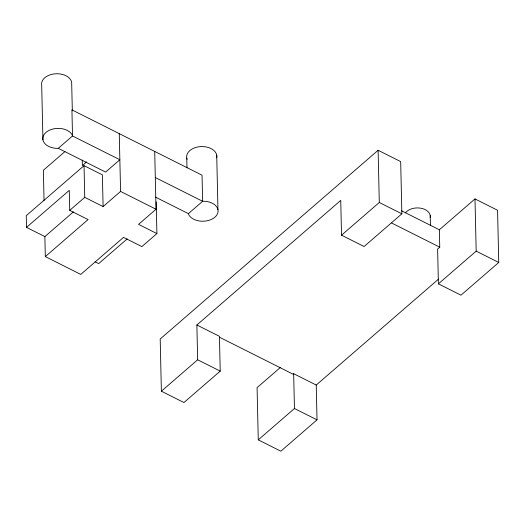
<?xml version="1.0" encoding="UTF-8"?>
<svg xmlns="http://www.w3.org/2000/svg" width="525" height="525" viewBox="0 0 525 525"><rect width="100%" height="100%" fill="white"/><g stroke="black" fill="none" stroke-linecap="round" stroke-linejoin="round"><path stroke-width="0.79" d="M58.268 148.312L105.597 172.075L119.851 159.731L72.516 135.968L71.912 134.439A15.107 10.008 -1.3 0 0 45.997 132.398A15.107 10.008 -1.3 0 0 55.867 148.332L58.268 148.312L72.516 135.968L71.925 109.869L202.04 175.199L202.637 201.298L188.383 213.642L155.61 197.19M64.969 151.554L43.358 170.271L44.047 200.438M86.645 161.877L82.366 165.585L82.235 160.053M84.033 165.651L84.748 197.354L103.103 206.568L102.382 174.864L84.033 165.651L26.25 215.69L26.512 227.384L44.868 236.598L45.321 256.607L80.771 274.411L123.526 237.379L141.881 246.593L156.903 233.579L156.181 201.876M26.512 227.384L69.274 190.352L69.727 210.361L88.075 219.575L45.321 256.607M69.727 210.361L84.748 197.354M44.868 236.598L73.369 211.91M103.103 206.568L120.573 191.435L119.26 133.632M154.711 151.436L156.023 209.239L138.554 224.365L156.903 233.579M127.168 238.927L98.667 263.609L95.137 261.837M378.112 150.275L160.197 338.999L161.378 391.204L183.947 402.537L220.224 371.123L219.437 336.315L196.862 324.988L340.738 200.386L341.526 235.193L364.094 246.527L401.861 213.819L400.68 161.608L378.112 150.275L379.293 202.486L341.526 235.193M161.378 391.204L197.656 359.796L196.862 324.988M280.416 367.434L257.079 387.647L258.267 439.852L280.836 451.185L317.021 419.849L316.234 385.042L438.565 279.097M439.373 229.773L474.994 198.923L497.562 210.256L498.75 262.467L460.983 295.175L438.408 283.841L437.62 249.034L439.753 247.183L439.373 229.773L401.487 210.748M316.234 385.042L293.665 373.702L293.108 374.187L219.522 337.234M258.267 439.852L294.453 408.516L293.665 373.702M438.408 283.841L476.182 251.134L474.994 198.923M379.293 202.486L401.861 213.819M476.182 251.134L498.75 262.467M391.67 223.04L439.753 247.183M155.302 177.535L202.637 201.298L205.032 201.278A15.107 10.008 -1.3 0 1 214.902 217.212A15.107 10.008 -1.3 0 1 188.987 215.178L188.383 213.642M120.573 191.435L156.023 209.239M197.656 359.796L220.224 371.123M294.453 408.516L317.021 419.849M430.198 215.355L430.421 225.146M216.72 155.151L217.96 209.783M186.749 158.025L186.972 167.81M72.319 110.854L71.669 82.313A15.107 10.008 -1.3 0 0 54.803 73.848A15.107 10.008 -1.3 0 0 41.698 85.194L42.938 139.827M405.431 212.868A13.132 8.695 -1.3 0 1 427.632 211.221L429.332 213.17A13.132 8.695 -1.3 0 1 430.178 217.626M187.123 159.305A15.107 10.008 -1.3 0 1 200.839 146.606A15.107 10.008 -1.3 0 1 216.694 157.763"/></g></svg>
